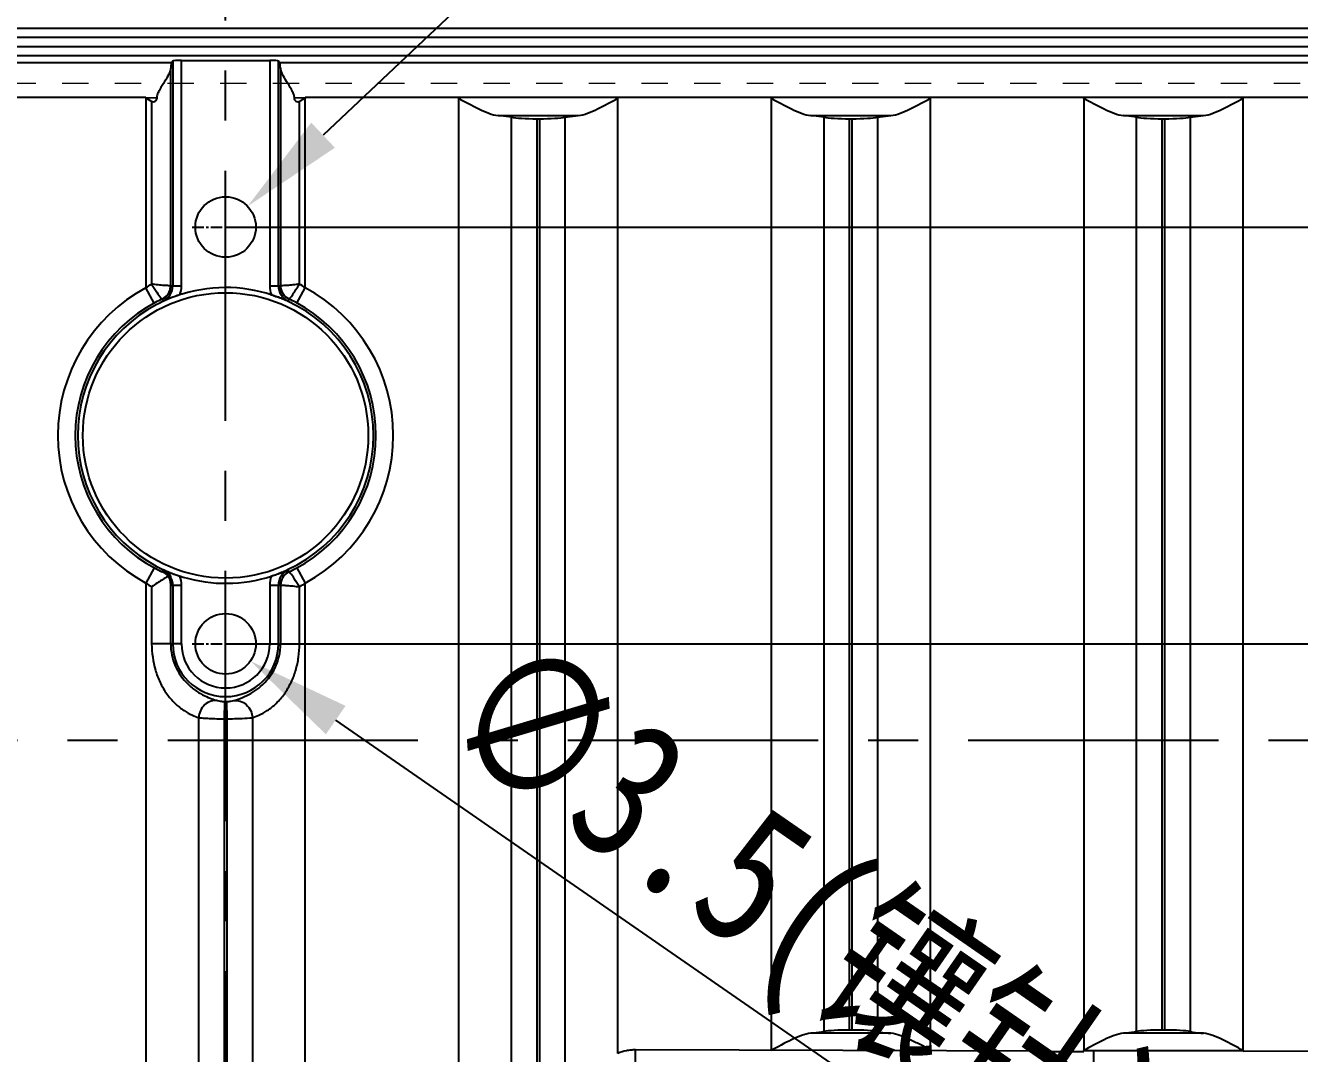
# Model space of a CAD drawing. Header units: millimetres. Extents: x -941 to 1421, y -11614 to -3210.
# Drawn here: x 152.6 to 226.3, y -6619.7 to -6560.3 of the extents above; entities that cross this region are included whole.
import ezdxf

# ---------------------------------------------------------------- set-up
doc = ezdxf.new("R2010")
doc.units = ezdxf.units.MM
doc.header["$LTSCALE"] = 16.335
doc.header["$PDMODE"] = 3
doc.header["$PDSIZE"] = 0.3125
doc.linetypes.add('CENTER', pattern=[0.6, 0.375, -0.075, 0.075, -0.075])
doc.linetypes.add('HIDDEN', pattern=[0.2, 0.1, -0.1])
doc.layers.get('0').update_dxf_attribs({"linetype": 'CONTINUOUS'})
doc.layers.get('Defpoints').update_dxf_attribs({"linetype": 'CONTINUOUS'})
doc.layers.add('cool', color=153, linetype='HIDDEN', lineweight=9)
doc.layers.add('DEFAULT_2', color=8, linetype='HIDDEN')
doc.styles.get("Standard").update_dxf_attribs({"font": 'txt', "width": 0.8})
doc.dimstyles.new('ISO-25', dxfattribs={"dimtxt": 8, "dimasz": 6, "dimexe": 0, "dimexo": 0, "dimgap": 0, "dimtad": 1, "dimdsep": 46, "dimtxsty": 'Standard', "dimcen": 0, "dimclrd": 4, "dimclre": 4, "dimclrt": 6, "dimazin": 0, "dimtfac": 1, "dimtofl": 0, "dimtmove": 0, "dimatfit": 3, "dimfxl": 0, "dimarcsym": 0})

# ---------------------------------------------------------------- blocks, each defined once
blk = doc.blocks.new('*D618')
at = {"color": 4, "lineweight": -2}
blk.add_line((207.612, -6530.981), (169.819, -6566.607), dxfattribs=at)
at = {"color": 4}
blk.add_solid([(169.134, -6565.88), (170.505, -6567.335), (165.454, -6570.723)], dxfattribs=at)
at = {"layer": 'Defpoints', "color": 0}
for p in [(165.454, -6570.723), (162.907, -6573.124)]:
    blk.add_point(p, dxfattribs=at)
at = {"color": 6, "insert": (187.271, -6542.888), "char_height": 8, "attachment_point": 5, "rotation": 43.31005}
blk.add_mtext('∅3.5(镶针)', dxfattribs=at)
blk = doc.blocks.new('*D619')
at = {"color": 4, "lineweight": -2}
blk.add_line((213.25, -6630.025), (170.552, -6600.456), dxfattribs=at)
at = {"color": 4}
blk.add_solid([(171.121, -6599.633), (169.982, -6601.278), (165.619, -6597.04)], dxfattribs=at)
at = {"layer": 'Defpoints', "color": 0}
for p in [(162.741, -6595.047), (165.619, -6597.04)]:
    blk.add_point(p, dxfattribs=at)
at = {"color": 6, "insert": (197.378, -6612.6), "char_height": 8, "attachment_point": 5, "rotation": 325.29672}
blk.add_mtext('∅3.5(镶针)', dxfattribs=at)
blk = doc.blocks.new('147')
at = {"layer": 'cool', "ltscale": 0.932966}
blk.add_line((229.566, -3857.566), (-211.774, -3857.566), dxfattribs=at)
blk = doc.blocks.new('*D638')
at = {"color": 4, "lineweight": -2}
blk.add_line((390.392, -6601.624), (410.8, -6601.624), dxfattribs=at)
at = {"layer": 'Defpoints', "color": 0}
for p in [(164.18, -6601.624), (390.392, -6601.624), (408.4, -6601.624)]:
    blk.add_point(p, dxfattribs=at)
at = {"color": 6, "insert": (409.6, -6598.624), "char_height": 6, "attachment_point": 5}
blk.add_mtext('0', dxfattribs=at)
blk = doc.blocks.new('*D639')
at = {"color": 4, "lineweight": -2}
blk.add_line((164.18, -6571.923), (422.8, -6571.923), dxfattribs=at)
at = {"layer": 'Defpoints', "color": 0}
for p in [(164.18, -6571.923), (408.4, -6571.923), (164.18, -6601.624)]:
    blk.add_point(p, dxfattribs=at)
at = {"color": 6, "insert": (415.6, -6568.923), "char_height": 6, "attachment_point": 5}
blk.add_mtext('29.7', dxfattribs=at)
blk = doc.blocks.new('*D640')
at = {"color": 4, "lineweight": -2}
blk.add_line((369.342, -6559.623), (416.4, -6559.623), dxfattribs=at)
at = {"layer": 'Defpoints', "color": 0}
for p in [(369.342, -6559.623), (408.4, -6559.623), (164.18, -6601.624)]:
    blk.add_point(p, dxfattribs=at)
at = {"color": 6, "insert": (412.4, -6556.623), "char_height": 6, "attachment_point": 5}
blk.add_mtext('42', dxfattribs=at)
blk = doc.blocks.new('*D641')
at = {"color": 4, "lineweight": -2}
blk.add_line((376.631, -6494.623), (418.8, -6494.623), dxfattribs=at)
at = {"layer": 'Defpoints', "color": 0}
for p in [(376.631, -6494.623), (408.4, -6494.623), (164.18, -6601.624)]:
    blk.add_point(p, dxfattribs=at)
at = {"color": 6, "insert": (413.6, -6491.623), "char_height": 6, "attachment_point": 5}
blk.add_mtext('107', dxfattribs=at)
blk = doc.blocks.new('*D642')
at = {"color": 4, "lineweight": -2}
blk.add_line((377.98, -6441.623), (418.8, -6441.623), dxfattribs=at)
at = {"layer": 'Defpoints', "color": 0}
for p in [(377.98, -6441.623), (408.4, -6441.623), (164.18, -6601.624)]:
    blk.add_point(p, dxfattribs=at)
at = {"color": 6, "insert": (413.6, -6438.623), "char_height": 6, "attachment_point": 5}
blk.add_mtext('160', dxfattribs=at)
blk = doc.blocks.new('*D643')
at = {"color": 4, "lineweight": -2}
blk.add_line((366.15, -6639.623), (416.4, -6639.623), dxfattribs=at)
at = {"layer": 'Defpoints', "color": 0}
for p in [(164.18, -6601.624), (366.15, -6639.623), (408.4, -6639.623)]:
    blk.add_point(p, dxfattribs=at)
at = {"color": 6, "insert": (412.4, -6636.623), "char_height": 6, "attachment_point": 5}
blk.add_mtext('38', dxfattribs=at)
blk = doc.blocks.new('*D644')
at = {"color": 4, "lineweight": -2}
blk.add_line((290.81, -6654.333), (426, -6654.333), dxfattribs=at)
at = {"layer": 'Defpoints', "color": 0}
for p in [(164.18, -6601.624), (290.81, -6654.333), (408.4, -6654.333)]:
    blk.add_point(p, dxfattribs=at)
at = {"color": 6, "insert": (417.2, -6651.333), "char_height": 6, "attachment_point": 5}
blk.add_mtext('52.71', dxfattribs=at)
blk = doc.blocks.new('*D645')
at = {"color": 4, "lineweight": -2}
blk.add_line((164.18, -6596.043), (422.8, -6596.043), dxfattribs=at)
at = {"layer": 'Defpoints', "color": 0}
for p in [(164.18, -6596.043), (408.4, -6596.043), (164.18, -6601.624)]:
    blk.add_point(p, dxfattribs=at)
at = {"color": 6, "insert": (415.6, -6593.043), "char_height": 6, "attachment_point": 5}
blk.add_mtext('5.58', dxfattribs=at)
blk = doc.blocks.new('*D646')
at = {"color": 4, "lineweight": -2}
blk.add_line((370.188, -6726.623), (419.6, -6726.623), dxfattribs=at)
at = {"layer": 'Defpoints', "color": 0}
for p in [(164.18, -6601.624), (370.188, -6726.623), (408.4, -6726.623)]:
    blk.add_point(p, dxfattribs=at)
at = {"color": 6, "insert": (414, -6723.623), "char_height": 6, "attachment_point": 5}
blk.add_mtext('125', dxfattribs=at)
blk = doc.blocks.new('*D647')
at = {"color": 4, "lineweight": -2}
blk.add_line((377.98, -6761.623), (418.8, -6761.623), dxfattribs=at)
at = {"layer": 'Defpoints', "color": 0}
for p in [(164.18, -6601.624), (377.98, -6761.623), (408.4, -6761.623)]:
    blk.add_point(p, dxfattribs=at)
at = {"color": 6, "insert": (413.6, -6758.623), "char_height": 6, "attachment_point": 5}
blk.add_mtext('160', dxfattribs=at)
blk = doc.blocks.new('*D648')
at = {"color": 4, "lineweight": -2}
blk.add_line((164.18, -6784.369), (164.18, -6801.047), dxfattribs=at)
at = {"layer": 'Defpoints', "color": 0}
for p in [(164.18, -6601.624), (164.18, -6784.369), (164.18, -6798.647)]:
    blk.add_point(p, dxfattribs=at)
at = {"color": 6, "insert": (161.18, -6799.847), "char_height": 6, "attachment_point": 5, "rotation": 90}
blk.add_mtext('0', dxfattribs=at)
blk = doc.blocks.new('*D649')
at = {"color": 4, "lineweight": -2}
blk.add_line((290.81, -6655.088), (290.81, -6821.047), dxfattribs=at)
at = {"layer": 'Defpoints', "color": 0}
for p in [(164.18, -6601.624), (290.81, -6655.088), (290.81, -6798.647)]:
    blk.add_point(p, dxfattribs=at)
at = {"color": 6, "insert": (287.81, -6809.847), "char_height": 6, "attachment_point": 5, "rotation": 90}
blk.add_mtext('126.63', dxfattribs=at)
blk = doc.blocks.new('*D650')
at = {"color": 4, "lineweight": -2}
blk.add_line((369.18, -6758.506), (369.18, -6810.647), dxfattribs=at)
at = {"layer": 'Defpoints', "color": 0}
for p in [(164.18, -6601.624), (369.18, -6758.506), (369.18, -6798.647)]:
    blk.add_point(p, dxfattribs=at)
at = {"color": 6, "insert": (366.18, -6804.647), "char_height": 6, "attachment_point": 5, "rotation": 90}
blk.add_mtext('205', dxfattribs=at)
blk = doc.blocks.new('*D651')
at = {"color": 4, "lineweight": -2}
blk.add_line((164.18, -6424.67), (164.18, -6403.807), dxfattribs=at)
at = {"layer": 'Defpoints', "color": 0}
for p in [(164.18, -6406.207), (164.18, -6424.67), (164.18, -6601.624)]:
    blk.add_point(p, dxfattribs=at)
at = {"color": 6, "insert": (161.18, -6405.007), "char_height": 6, "attachment_point": 5, "rotation": 90}
blk.add_mtext('0', dxfattribs=at)
blk = doc.blocks.new('*D652')
at = {"color": 4, "lineweight": -2}
blk.add_line((369.18, -6437.807), (369.18, -6394.207), dxfattribs=at)
at = {"layer": 'Defpoints', "color": 0}
for p in [(369.18, -6406.207), (369.18, -6437.807), (164.18, -6601.624)]:
    blk.add_point(p, dxfattribs=at)
at = {"color": 6, "insert": (366.18, -6400.207), "char_height": 6, "attachment_point": 5, "rotation": 90}
blk.add_mtext('205', dxfattribs=at)
blk = doc.blocks.new('*D653')
at = {"color": 4, "lineweight": -2}
blk.add_line((-62.032, -6601.624), (-82.44, -6601.624), dxfattribs=at)
at = {"layer": 'Defpoints', "color": 0}
for p in [(-80.04, -6601.624), (-62.032, -6601.624), (164.18, -6601.624)]:
    blk.add_point(p, dxfattribs=at)
at = {"color": 6, "insert": (-81.24, -6598.624), "char_height": 6, "attachment_point": 5}
blk.add_mtext('0', dxfattribs=at)
blk = doc.blocks.new('*D654')
at = {"color": 4, "lineweight": -2}
blk.add_line((-40.982, -6559.623), (-88.04, -6559.623), dxfattribs=at)
at = {"layer": 'Defpoints', "color": 0}
for p in [(-80.04, -6559.623), (-40.982, -6559.623), (164.18, -6601.624)]:
    blk.add_point(p, dxfattribs=at)
at = {"color": 6, "insert": (-84.04, -6556.623), "char_height": 6, "attachment_point": 5}
blk.add_mtext('42', dxfattribs=at)
blk = doc.blocks.new('*D655')
at = {"color": 4, "lineweight": -2}
blk.add_line((-48.271, -6494.623), (-90.44, -6494.623), dxfattribs=at)
at = {"layer": 'Defpoints', "color": 0}
for p in [(-80.04, -6494.623), (-48.271, -6494.623), (164.18, -6601.624)]:
    blk.add_point(p, dxfattribs=at)
at = {"color": 6, "insert": (-85.24, -6491.623), "char_height": 6, "attachment_point": 5}
blk.add_mtext('107', dxfattribs=at)
blk = doc.blocks.new('*D656')
at = {"color": 4, "lineweight": -2}
blk.add_line((-49.62, -6441.623), (-90.44, -6441.623), dxfattribs=at)
at = {"layer": 'Defpoints', "color": 0}
for p in [(-80.04, -6441.623), (-49.62, -6441.623), (164.18, -6601.624)]:
    blk.add_point(p, dxfattribs=at)
at = {"color": 6, "insert": (-85.24, -6438.623), "char_height": 6, "attachment_point": 5}
blk.add_mtext('160', dxfattribs=at)
blk = doc.blocks.new('*D657')
at = {"color": 4, "lineweight": -2}
blk.add_line((-37.789, -6639.623), (-88.04, -6639.623), dxfattribs=at)
at = {"layer": 'Defpoints', "color": 0}
for p in [(164.18, -6601.624), (-80.04, -6639.623), (-37.789, -6639.623)]:
    blk.add_point(p, dxfattribs=at)
at = {"color": 6, "insert": (-84.04, -6636.623), "char_height": 6, "attachment_point": 5}
blk.add_mtext('38', dxfattribs=at)
blk = doc.blocks.new('*D658')
at = {"color": 4, "lineweight": -2}
blk.add_line((-41.828, -6726.623), (-91.24, -6726.623), dxfattribs=at)
at = {"layer": 'Defpoints', "color": 0}
for p in [(164.18, -6601.624), (-80.04, -6726.623), (-41.828, -6726.623)]:
    blk.add_point(p, dxfattribs=at)
at = {"color": 6, "insert": (-85.64, -6723.623), "char_height": 6, "attachment_point": 5}
blk.add_mtext('125', dxfattribs=at)
blk = doc.blocks.new('*D659')
at = {"color": 4, "lineweight": -2}
blk.add_line((-49.62, -6761.623), (-90.44, -6761.623), dxfattribs=at)
at = {"layer": 'Defpoints', "color": 0}
for p in [(164.18, -6601.624), (-80.04, -6761.623), (-49.62, -6761.623)]:
    blk.add_point(p, dxfattribs=at)
at = {"color": 6, "insert": (-85.24, -6758.623), "char_height": 6, "attachment_point": 5}
blk.add_mtext('160', dxfattribs=at)
blk = doc.blocks.new('*D660')
at = {"color": 4, "lineweight": -2}
blk.add_line((-40.82, -6758.506), (-40.82, -6810.647), dxfattribs=at)
at = {"layer": 'Defpoints', "color": 0}
for p in [(164.18, -6601.624), (-40.82, -6758.506), (-40.82, -6798.647)]:
    blk.add_point(p, dxfattribs=at)
at = {"color": 6, "insert": (-43.82, -6804.647), "char_height": 6, "attachment_point": 5, "rotation": 90}
blk.add_mtext('205', dxfattribs=at)
blk = doc.blocks.new('*D661')
at = {"color": 4, "lineweight": -2}
blk.add_line((-40.82, -6437.807), (-40.82, -6394.207), dxfattribs=at)
at = {"layer": 'Defpoints', "color": 0}
for p in [(-40.82, -6406.207), (-40.82, -6437.807), (164.18, -6601.624)]:
    blk.add_point(p, dxfattribs=at)
at = {"color": 6, "insert": (-43.82, -6400.207), "char_height": 6, "attachment_point": 5, "rotation": 90}
blk.add_mtext('205', dxfattribs=at)

msp = doc.modelspace()

# ---------------------------------------------------------------- linework, layer by layer
at = {"color": 1, "linetype": 'CENTER', "ltscale": 2.363517}
for p, q in [((164.18, -6791.624), (164.18, -6411.623)), ((-70.82, -6601.624), (399.18, -6601.624))]:
    msp.add_line(p, q, dxfattribs=at)
at = {"color": 7, "linetype": 'Continuous'}
for p, q in [((238.55, -6560.435), (89.81, -6560.435)), ((89.81, -6560.936), (238.55, -6560.936)), ((238.55, -6561.499), (89.81, -6561.499)), ((89.81, -6562), (238.55, -6562)), ((161.124, -6562.317), (161.052, -6562.413)), ((161.124, -6562.317), (161.124, -6575.323)), ((161.626, -6575.323), (161.626, -6562.283)), ((161.626, -6562.283), (166.734, -6562.283)), ((166.734, -6562.283), (166.734, -6575.323)), ((167.236, -6575.323), (167.236, -6562.317)), ((167.308, -6562.413), (167.236, -6562.317)), ((161.052, -6562.413), (89.81, -6562.413)), ((161.003, -6575.323), (161.003, -6562.722)), ((238.55, -6562.413), (167.308, -6562.413)), ((167.357, -6562.722), (167.357, -6575.323)), ((114.516, -6564.418), (159.574, -6564.418)), ((159.574, -6564.418), (159.574, -6575.439)), ((159.574, -6564.435), (160.199, -6564.453)), ((168.161, -6564.453), (168.786, -6564.435)), ((168.786, -6575.439), (168.786, -6564.418)), ((168.786, -6564.418), (231.934, -6564.418)), ((177.664, -6564.418), (177.664, -6653.831)), ((186.876, -6619.749), (186.876, -6564.418)), ((195.757, -6564.418), (195.757, -6619.552)), ((204.971, -6619.609), (204.971, -6564.418)), ((213.844, -6564.418), (213.844, -6619.629)), ((223.056, -6619.628), (223.056, -6564.418)), ((159.901, -6564.649), (159.901, -6575.221)), ((168.46, -6575.221), (168.46, -6564.649)), ((179.954, -6565.471), (184.586, -6565.471)), ((180.721, -6653.831), (180.721, -6565.568)), ((182.203, -6653.831), (182.203, -6565.655)), ((182.203, -6565.655), (182.337, -6565.655)), ((182.337, -6565.655), (182.337, -6653.831)), ((183.819, -6565.568), (183.819, -6653.831)), ((198.044, -6565.471), (202.676, -6565.471)), ((198.811, -6618.478), (198.811, -6565.568)), ((200.293, -6618.392), (200.293, -6565.655)), ((200.293, -6565.655), (200.427, -6565.655)), ((200.427, -6565.655), (200.427, -6618.392)), ((201.909, -6565.568), (201.909, -6618.478)), ((216.134, -6565.471), (220.766, -6565.471)), ((216.901, -6618.478), (216.901, -6565.568)), ((218.383, -6618.392), (218.383, -6565.655)), ((218.383, -6565.655), (218.517, -6565.655)), ((218.517, -6565.655), (218.517, -6618.392)), ((219.999, -6565.568), (219.999, -6618.478)), ((160.05, -6576.322), (159.574, -6575.439)), ((161.003, -6575.323), (160.998, -6575.323)), ((161.003, -6575.323), (161.626, -6575.323)), ((166.734, -6575.323), (167.357, -6575.323)), ((167.362, -6575.323), (167.357, -6575.323)), ((168.31, -6576.322), (168.786, -6575.439)), ((160.515, -6576.088), (160.566, -6576.198)), ((167.845, -6576.088), (167.794, -6576.198)), ((160.05, -6591.644), (159.574, -6592.528)), ((160.515, -6591.879), (160.566, -6591.769)), ((167.794, -6591.769), (167.828, -6591.841)), ((168.31, -6591.644), (168.786, -6592.528)), ((159.574, -6592.528), (159.574, -6653.831)), ((160.999, -6592.09), (160.515, -6591.879)), ((161.005, -6592.099), (160.999, -6592.09)), ((161.005, -6592.595), (161.005, -6592.099)), ((167.828, -6591.841), (167.845, -6591.878)), ((168.786, -6653.831), (168.786, -6592.528)), ((159.901, -6592.746), (159.901, -6596.043)), ((161.003, -6592.643), (161.005, -6592.595)), ((161.003, -6596.043), (161.003, -6592.643)), ((161.003, -6592.643), (161.626, -6592.643)), ((161.124, -6592.643), (161.124, -6596.043)), ((161.626, -6596.043), (161.626, -6592.643)), ((166.734, -6592.643), (166.734, -6596.043)), ((166.734, -6592.643), (167.357, -6592.643)), ((167.236, -6596.043), (167.236, -6592.643)), ((167.357, -6592.643), (167.357, -6596.043)), ((167.357, -6592.643), (167.362, -6592.643)), ((168.46, -6596.043), (168.46, -6592.746)), ((161.626, -6596.043), (159.901, -6596.043)), ((166.734, -6596.043), (168.46, -6596.043)), ((164.113, -6600.38), (164.129, -6599.377)), ((164.232, -6599.377), (164.247, -6600.38)), ((162.631, -6653.094), (162.631, -6600.316)), ((164.113, -6653.017), (164.113, -6600.38)), ((164.247, -6600.38), (164.247, -6653.017)), ((165.729, -6600.316), (165.729, -6653.094)), ((202.676, -6618.576), (198.044, -6618.576)), ((200.427, -6618.392), (200.293, -6618.392)), ((220.766, -6618.576), (216.134, -6618.576)), ((218.517, -6618.392), (218.383, -6618.392)), ((187.891, -6621.542), (187.898, -6619.538)), ((211.902, -6619.618), (187.898, -6619.544)), ((211.902, -6619.624), (211.895, -6621.629)), ((223.087, -6619.594), (213.813, -6619.594)), ((214.43, -6634.803), (214.43, -6619.594)), ((238.55, -6619.594), (223.056, -6619.628))]:
    msp.add_line(p, q, dxfattribs=at)
at = {"color": 1, "linetype": 'CENTER', "ltscale": 0.108846}
for p, q in [((164.18, -6573.848), (164.18, -6569.998)), ((162.255, -6571.923), (166.105, -6571.923)), ((164.18, -6597.968), (164.18, -6594.118)), ((162.255, -6596.043), (166.105, -6596.043))]:
    msp.add_line(p, q, dxfattribs=at)
at = {"color": 2, "linetype": 'Continuous'}
for centre in [(164.18, -6571.923), (164.18, -6596.043)]:
    msp.add_circle(centre, 1.75, dxfattribs=at)
at = {"color": 7, "linetype": 'Continuous'}
msp.add_circle((164.18, -6583.983), 8.256, dxfattribs=at)
for centre, radius, start, end in [((211.721, -6469.851), 108.038, 241.12044, 241.33719), ((119.43, -6474.933), 102.239, 298.65667, 298.8857), ((164.18, -6583.983), 9.707, 118.32844, 241.67156), ((160.16, -6575.323), 0.843, 294.89185, 0), ((160.16, -6575.323), 0.964, 294.89185, 0), ((160.16, -6575.323), 1.466, 339.0902, 360), ((164.185, -6583.968), 8.541, 69.33268, 106.70394), ((168.2, -6575.323), 1.466, 180, 200.9115), ((168.2, -6575.323), 0.964, 180, 245.09894), ((168.199, -6575.324), 0.842, 179.9636, 245.17327), ((164.18, -6583.983), 9.707, 298.32844, 61.67156), ((164.18, -6583.983), 8.703, 117.92397, 242.07611), ((164.235, -6584.104), 8.689, 107.91452, 117.9259), ((164.695, -6586.144), 10.769, 110.70814, 112.54507), ((164.174, -6583.965), 8.539, 106.67878, 108.04186), ((164.18, -6583.983), 8.557, 294.8131, 65.18699), ((164.18, -6583.983), 8.703, 297.92397, 62.07611), ((164.179, -6583.983), 8.556, 117.97166, 242.02818), ((164.238, -6583.858), 8.695, 242.0729, 245.43613), ((160.16, -6592.643), 0.964, 38.57207, 65.09894), ((164.703, -6581.803), 10.79, 247.45789, 249.33632), ((168.2, -6592.643), 0.964, 114.89128, 180), ((163.663, -6581.817), 10.775, 290.71786, 292.54305), ((164.856, -6584.98), 9.212, 235.01713, 237.45986), ((165.37, -6580.061), 12.655, 249.29384, 250.90136), ((160.16, -6592.643), 0.964, 359.99985, 21.69955), ((164.244, -6583.851), 8.703, 248.61193, 252.09157), ((166.157, -6577.765), 15.082, 250.92908, 252.28721), ((164.175, -6583.999), 8.541, 251.95758, 253.32068), ((160.16, -6592.643), 1.466, 0, 20.9115), ((164.186, -6584.001), 8.539, 253.29558, 288.04186), ((168.2, -6592.643), 1.466, 159.09019, 180), ((164.18, -6583.983), 8.557, 287.78737, 290.66732), ((162.187, -6577.704), 15.145, 287.71238, 289.13402), ((163.035, -6580.18), 12.529, 289.17775, 290.75605), ((168.2, -6592.643), 0.843, 114.89128, 180), ((164.18, -6596.043), 3.056, 180, 0), ((164.18, -6596.043), 2.554, 180, 0), ((164.18, -6596.043), 3.334, 269.11565, 270.88435), ((164.18, -6596.043), 4.337, 269.11565, 270.88435), ((214.43, -5929.192), 690.437, 269.790195, 269.951353)]:
    msp.add_arc(centre, radius, start, end, dxfattribs=at)
for centre, major_axis, ratio, start_param, end_param in [((161.626, -6562.319), (0.502, 0), 0.069927, 1.570796, 3.089233), ((166.734, -6562.319), (0.502, 0), 0.069927, 0.05236, 1.570796), ((161.06, -6564.418), (0, 2.01), 0.052408, 0.069813, 0.566431), ((167.301, -6564.418), (0, 2.01), 0.052408, -0.566431, -0.069813), ((182.203, -6565.514), (1.608, 0), 0.087489, -2.743398, -1.570796), ((182.337, -6565.514), (1.608, 0), 0.087489, -1.570796, -0.398195), ((200.293, -6565.514), (1.608, 0), 0.087489, -2.743398, -1.570796), ((200.427, -6565.514), (1.608, 0), 0.087489, -1.570796, -0.398195), ((218.383, -6565.514), (1.608, 0), 0.087489, -2.743398, -1.570796), ((218.517, -6565.514), (1.608, 0), 0.087489, -1.570796, -0.398195), ((200.293, -6618.533), (1.608, 0), 0.087489, 1.570796, 2.743398), ((200.427, -6618.533), (1.608, 0), 0.087489, 0.398195, 1.570796), ((218.383, -6618.533), (1.608, 0), 0.087489, 1.570796, 2.743398), ((218.517, -6618.533), (1.608, 0), 0.087489, 0.398195, 1.570796)]:
    msp.add_ellipse(centre, major_axis=major_axis, ratio=ratio, start_param=start_param, end_param=end_param, dxfattribs=at)
for points, knots in [([(161.003, -6562.722), (160.999, -6562.779), (160.966, -6562.902), (160.851, -6563.167), (160.644, -6563.524), (160.41, -6563.894), (160.236, -6564.218), (160.184, -6564.407), (160.193, -6564.501)], [0, 0, 0, 0, 0.087108, 0.192004, 0.43888, 0.713867, 0.85637, 1, 1, 1, 1]), ([(168.168, -6564.501), (168.176, -6564.407), (168.124, -6564.218), (167.95, -6563.894), (167.716, -6563.524), (167.51, -6563.167), (167.395, -6562.902), (167.362, -6562.779), (167.357, -6562.722)], [0, 0, 0, 0, 0.143632, 0.286134, 0.561121, 0.807996, 0.912891, 1, 1, 1, 1]), ([(159.901, -6564.649), (159.962, -6564.683), (160.134, -6564.678), (160.217, -6564.523), (160.21, -6564.453)], [0, 0, 0, 0, 0.497412, 1, 1, 1, 1]), ([(168.15, -6564.453), (168.144, -6564.523), (168.226, -6564.678), (168.398, -6564.683), (168.46, -6564.649)], [0, 0, 0, 0, 0.502624, 1, 1, 1, 1]), ([(177.633, -6564.453), (178.031, -6564.672), (178.612, -6564.997), (179.387, -6565.342), (179.77, -6565.456), (179.954, -6565.471)], [0, 0, 0, 0, 0.535427, 0.782948, 1, 1, 1, 1]), ([(184.586, -6565.471), (184.77, -6565.456), (185.154, -6565.342), (185.928, -6564.997), (186.509, -6564.672), (186.907, -6564.453)], [0, 0, 0, 0, 0.217049, 0.464559, 1, 1, 1, 1]), ([(195.723, -6564.453), (196.121, -6564.672), (196.702, -6564.997), (197.477, -6565.342), (197.86, -6565.456), (198.044, -6565.471)], [0, 0, 0, 0, 0.535427, 0.782948, 1, 1, 1, 1]), ([(202.676, -6565.471), (202.86, -6565.456), (203.244, -6565.342), (204.018, -6564.997), (204.599, -6564.672), (204.997, -6564.453)], [0, 0, 0, 0, 0.217049, 0.464559, 1, 1, 1, 1]), ([(213.813, -6564.453), (214.211, -6564.672), (214.792, -6564.997), (215.567, -6565.342), (215.95, -6565.456), (216.134, -6565.471)], [0, 0, 0, 0, 0.535427, 0.782948, 1, 1, 1, 1]), ([(220.766, -6565.471), (220.95, -6565.456), (221.334, -6565.342), (222.108, -6564.997), (222.689, -6564.672), (223.087, -6564.453)], [0, 0, 0, 0, 0.217049, 0.464559, 1, 1, 1, 1]), ([(180.721, -6565.568), (180.672, -6565.558), (180.418, -6565.514), (180.161, -6565.488), (179.954, -6565.471)], [0, 0, 0, 0, 0.194087, 1, 1, 1, 1]), ([(183.819, -6565.568), (183.868, -6565.558), (184.122, -6565.514), (184.379, -6565.488), (184.586, -6565.471)], [0, 0, 0, 0, 0.194072, 1, 1, 1, 1]), ([(198.811, -6565.568), (198.762, -6565.558), (198.508, -6565.514), (198.251, -6565.488), (198.044, -6565.471)], [0, 0, 0, 0, 0.194087, 1, 1, 1, 1]), ([(201.909, -6565.568), (201.958, -6565.558), (202.212, -6565.514), (202.469, -6565.488), (202.676, -6565.471)], [0, 0, 0, 0, 0.194072, 1, 1, 1, 1]), ([(216.901, -6565.568), (216.852, -6565.558), (216.598, -6565.514), (216.341, -6565.488), (216.134, -6565.471)], [0, 0, 0, 0, 0.194087, 1, 1, 1, 1]), ([(219.999, -6565.568), (220.048, -6565.558), (220.302, -6565.514), (220.559, -6565.488), (220.766, -6565.471)], [0, 0, 0, 0, 0.194072, 1, 1, 1, 1]), ([(159.9, -6575.221), (160.004, -6575.378), (160.173, -6575.651), (160.35, -6575.92), (160.435, -6576.021)], [0, 0, 0, 0, 0.588527, 1, 1, 1, 1]), ([(160.998, -6575.323), (160.958, -6575.325), (160.835, -6575.316), (160.597, -6575.304), (160.271, -6575.272), (160.028, -6575.241), (159.901, -6575.221)], [0, 0, 0, 0, 0.107831, 0.335436, 0.648508, 1, 1, 1, 1]), ([(160.938, -6575.635), (160.948, -6575.609), (160.982, -6575.509), (160.998, -6575.402), (160.998, -6575.323)], [0, 0, 0, 0, 0.256239, 1, 1, 1, 1]), ([(168.46, -6575.221), (168.332, -6575.241), (168.09, -6575.273), (167.763, -6575.304), (167.525, -6575.316), (167.402, -6575.325), (167.362, -6575.323)], [0, 0, 0, 0, 0.351476, 0.664539, 0.89215, 1, 1, 1, 1]), ([(167.845, -6576.088), (167.858, -6576.088), (167.888, -6576.063), (167.934, -6576.013), (167.997, -6575.93), (168.107, -6575.774), (168.262, -6575.533), (168.39, -6575.328), (168.46, -6575.221)], [0, 0, 0, 0, 0.03445, 0.100063, 0.197175, 0.322336, 0.638008, 1, 1, 1, 1]), ([(160.435, -6576.021), (160.45, -6576.039), (160.472, -6576.063), (160.503, -6576.088), (160.515, -6576.088)], [0, 0, 0, 0, 0.653952, 1, 1, 1, 1]), ([(160.515, -6576.088), (160.561, -6576.066), (160.742, -6575.959), (160.881, -6575.782), (160.938, -6575.635)], [0, 0, 0, 0, 0.243899, 1, 1, 1, 1]), ([(161.566, -6575.835), (161.506, -6575.854), (161.278, -6575.929), (161.052, -6576.008), (160.887, -6576.071)], [0, 0, 0, 0, 0.264909, 1, 1, 1, 1]), ([(166.775, -6575.829), (166.818, -6575.843), (166.988, -6575.897), (167.156, -6575.955), (167.281, -6576)], [0, 0, 0, 0, 0.257816, 1, 1, 1, 1]), ([(167.281, -6576), (167.326, -6576.016), (167.499, -6576.079), (167.67, -6576.146), (167.794, -6576.198)], [0, 0, 0, 0, 0.264163, 1, 1, 1, 1]), ([(167.882, -6576.104), (167.78, -6576.058), (167.587, -6575.934), (167.462, -6575.739), (167.421, -6575.634)], [0, 0, 0, 0, 0.499747, 1, 1, 1, 1]), ([(160.346, -6592.446), (160.309, -6592.47), (160.16, -6592.569), (160.012, -6592.67), (159.901, -6592.746)], [0, 0, 0, 0, 0.245664, 1, 1, 1, 1]), ([(160.704, -6592.221), (160.676, -6592.237), (160.555, -6592.309), (160.437, -6592.386), (160.346, -6592.446)], [0, 0, 0, 0, 0.227307, 1, 1, 1, 1]), ([(160.999, -6592.09), (160.988, -6592.086), (160.952, -6592.096), (160.892, -6592.119), (160.804, -6592.164), (160.74, -6592.2), (160.704, -6592.221)], [0, 0, 0, 0, 0.105849, 0.313778, 0.618043, 1, 1, 1, 1]), ([(167.422, -6592.332), (167.412, -6592.357), (167.378, -6592.458), (167.362, -6592.565), (167.362, -6592.643)], [0, 0, 0, 0, 0.256239, 1, 1, 1, 1]), ([(167.845, -6591.879), (167.799, -6591.901), (167.619, -6592.008), (167.479, -6592.185), (167.422, -6592.332)], [0, 0, 0, 0, 0.243899, 1, 1, 1, 1]), ([(167.925, -6591.946), (167.911, -6591.928), (167.888, -6591.903), (167.858, -6591.879), (167.845, -6591.879)], [0, 0, 0, 0, 0.653905, 1, 1, 1, 1]), ([(168.46, -6592.746), (168.356, -6592.588), (168.188, -6592.316), (168.011, -6592.046), (167.925, -6591.946)], [0, 0, 0, 0, 0.588531, 1, 1, 1, 1]), ([(167.362, -6592.643), (167.402, -6592.642), (167.525, -6592.651), (167.763, -6592.663), (168.09, -6592.694), (168.332, -6592.726), (168.46, -6592.746)], [0, 0, 0, 0, 0.107845, 0.335454, 0.648519, 1, 1, 1, 1]), ([(159.901, -6596.043), (159.916, -6596.554), (160.003, -6597.329), (160.374, -6598.284), (160.753, -6598.939), (161.223, -6599.491), (161.734, -6599.902), (162.211, -6600.156), (162.503, -6600.281), (162.631, -6600.316)], [0, 0, 0, 0, 0.283435, 0.425144, 0.565595, 0.701129, 0.824473, 0.92664, 1, 1, 1, 1]), ([(161.003, -6596.043), (161.003, -6596.475), (161.184, -6597.351), (161.815, -6598.258), (162.465, -6598.774), (162.937, -6599.045), (163.349, -6599.215), (163.597, -6599.291), (163.702, -6599.323)], [0, 0, 0, 0, 0.284562, 0.570848, 0.707129, 0.829065, 0.927648, 1, 1, 1, 1]), ([(164.658, -6599.323), (164.87, -6599.262), (165.424, -6599.067), (166.326, -6598.516), (167.142, -6597.462), (167.357, -6596.518), (167.357, -6596.043)], [0, 0, 0, 0, 0.145604, 0.385783, 0.686959, 1, 1, 1, 1]), ([(165.729, -6600.316), (165.856, -6600.279), (166.15, -6600.157), (166.626, -6599.901), (167.138, -6599.491), (167.607, -6598.939), (167.987, -6598.284), (168.264, -6597.568), (168.416, -6596.812), (168.451, -6596.3), (168.46, -6596.043)], [0, 0, 0, 0, 0.073346, 0.175458, 0.298724, 0.434149, 0.574509, 0.716135, 0.857938, 1, 1, 1, 1]), ([(163.702, -6599.323), (163.582, -6599.309), (163.315, -6599.333), (162.954, -6599.544), (162.702, -6599.897), (162.636, -6600.18), (162.631, -6600.316)], [0, 0, 0, 0, 0.222677, 0.478383, 0.747566, 1, 1, 1, 1]), ([(163.702, -6599.323), (163.757, -6599.34), (163.9, -6599.363), (164.043, -6599.375), (164.129, -6599.377)], [0, 0, 0, 0, 0.403804, 1, 1, 1, 1]), ([(164.232, -6599.377), (164.317, -6599.375), (164.46, -6599.363), (164.603, -6599.34), (164.658, -6599.323)], [0, 0, 0, 0, 0.596348, 1, 1, 1, 1]), ([(164.658, -6599.323), (164.778, -6599.309), (165.045, -6599.333), (165.406, -6599.544), (165.658, -6599.897), (165.724, -6600.18), (165.73, -6600.316)], [0, 0, 0, 0, 0.222676, 0.478383, 0.747567, 1, 1, 1, 1]), ([(162.631, -6600.316), (162.712, -6600.326), (162.909, -6600.34), (163.403, -6600.368), (163.817, -6600.378), (164.113, -6600.38)], [0, 0, 0, 0, 0.164461, 0.40013, 1, 1, 1, 1]), ([(164.247, -6600.38), (164.544, -6600.378), (165.038, -6600.363), (165.533, -6600.339), (165.729, -6600.316)], [0, 0, 0, 0, 0.599785, 1, 1, 1, 1]), ([(198.044, -6618.576), (197.862, -6618.591), (197.481, -6618.702), (196.715, -6619.047), (196.135, -6619.361), (195.74, -6619.579)], [0, 0, 0, 0, 0.21709, 0.464479, 1, 1, 1, 1]), ([(198.811, -6618.478), (198.762, -6618.488), (198.508, -6618.533), (198.251, -6618.558), (198.044, -6618.576)], [0, 0, 0, 0, 0.194072, 1, 1, 1, 1]), ([(201.909, -6618.478), (201.958, -6618.488), (202.212, -6618.533), (202.469, -6618.558), (202.676, -6618.576)], [0, 0, 0, 0, 0.194087, 1, 1, 1, 1]), ([(204.949, -6619.579), (204.773, -6619.438), (204.473, -6619.275), (204.067, -6619.091), (203.682, -6618.907), (203.234, -6618.698), (202.857, -6618.591), (202.676, -6618.576)], [0, 0, 0, 0, 0.270683, 0.405137, 0.536138, 0.782954, 1, 1, 1, 1]), ([(216.134, -6618.576), (215.95, -6618.591), (215.567, -6618.704), (214.793, -6619.05), (214.211, -6619.375), (213.813, -6619.594)], [0, 0, 0, 0, 0.217049, 0.464558, 1, 1, 1, 1]), ([(216.901, -6618.478), (216.852, -6618.488), (216.598, -6618.533), (216.341, -6618.558), (216.134, -6618.576)], [0, 0, 0, 0, 0.194072, 1, 1, 1, 1]), ([(219.999, -6618.478), (220.048, -6618.488), (220.302, -6618.533), (220.559, -6618.558), (220.766, -6618.576)], [0, 0, 0, 0, 0.194087, 1, 1, 1, 1]), ([(223.087, -6619.594), (222.689, -6619.375), (222.108, -6619.05), (221.334, -6618.704), (220.95, -6618.591), (220.766, -6618.576)], [0, 0, 0, 0, 0.535427, 0.782948, 1, 1, 1, 1]), ([(187.898, -6619.544), (187.811, -6619.544), (187.635, -6619.545), (187.288, -6619.596), (187.037, -6619.679), (186.876, -6619.749)], [0, 0, 0, 0, 0.250232, 0.500134, 1, 1, 1, 1])]:
    msp.add_open_spline(points, degree=3, knots=knots, dxfattribs=at)
for points in [[(159.574, -6575.439), (159.681, -6575.364), (159.79, -6575.291), (159.9, -6575.221)], [(167.421, -6575.634), (167.383, -6575.536), (167.362, -6575.429), (167.362, -6575.323)], [(168.786, -6575.439), (168.679, -6575.364), (168.57, -6575.291), (168.46, -6575.22)], [(160.515, -6576.088), (160.376, -6576.153), (160.239, -6576.221), (160.105, -6576.294)], [(168.256, -6576.294), (168.121, -6576.221), (167.984, -6576.153), (167.845, -6576.088)], [(160.105, -6591.673), (160.239, -6591.746), (160.376, -6591.814), (160.515, -6591.879)], [(167.845, -6591.879), (167.984, -6591.814), (168.121, -6591.746), (168.256, -6591.673)], [(168.786, -6592.528), (168.679, -6592.603), (168.57, -6592.676), (168.46, -6592.746)]]:
    msp.add_open_spline(points, degree=3, dxfattribs=at)
at = {"layer": 'DEFAULT_2', "color": 8, "linetype": 'HIDDEN'}
msp.add_line((160.91, -6592.205), (161.005, -6592.099), dxfattribs=at)
for centre, radius, start, end in [((164.18, -6583.983), 8.557, 65.18699, 69.33268), ((164.255, -6583.821), 8.735, 245.43504, 248.61205), ((164.18, -6583.983), 8.557, 290.66732, 294.8131), ((160.204, -6592.658), 0.839, 32.6704, 65.01723), ((160.156, -6592.595), 0.848, 0.00814, 27.35401), ((160.16, -6592.643), 0.964, 21.69955, 38.57207)]:
    msp.add_arc(centre, radius, start, end, dxfattribs=at)

# ---------------------------------------------------------------- block references
msp.add_blockref('147', (155.284, -2706.058))

# ---------------------------------------------------------------- dimensions: what is measured, and where the dimension line sits
for feature_location, offset, dtype, origin, picture, middle in [((-40.82, -6437.807), (0, 31.6), 1, (164.18, -6601.624), '*D661', (-43.82, -6400.207)), ((369.18, -6437.807), (0, 31.6), 1, (164.18, -6601.624), '*D652', (366.18, -6400.207)), ((164.180162433, -6424.670089239), (0, 18.463190156), 1, (164.180162433, -6601.62356913), '*D651', (161.180162433, -6405.006899084)), ((-49.62, -6441.623), (-30.42, 0), 0, (164.18, -6601.624), '*D656', (-85.24, -6438.623)), ((377.98, -6441.623), (30.42, 0), 0, (164.18, -6601.624), '*D642', (413.6, -6438.623)), ((-48.271, -6494.623), (-31.769, 0), 0, (164.18, -6601.624), '*D655', (-85.24, -6491.623)), ((376.631, -6494.623), (31.769, 0), 0, (164.18, -6601.624), '*D641', (413.6, -6491.623)), ((-40.982, -6559.623), (-39.058, 0), 0, (164.18, -6601.624), '*D654', (-84.04, -6556.623)), ((369.342, -6559.623), (39.058, 0), 0, (164.18, -6601.624), '*D640', (412.4, -6556.623)), ((164.18, -6571.923), (244.22, 0), 0, (164.18, -6601.624), '*D639', (415.6, -6568.923)), ((164.18, -6596.043), (244.22, 0), 0, (164.18, -6601.624), '*D645', (415.6, -6593.043)), ((-62.032022276, -6601.62356913), (-18.007649659, 0), 0, (164.180162433, -6601.62356913), '*D653', (-81.239671935, -6598.62356913)), ((390.392347141, -6601.62356913), (18.007649659, 0), 0, (164.180162433, -6601.62356913), '*D638', (409.5999968, -6598.62356913)), ((-41.828, -6726.623), (-38.212, 0), 0, (164.18, -6601.624), '*D658', (-85.64, -6723.623)), ((-49.62, -6761.623), (-30.42, 0), 0, (164.18, -6601.624), '*D659', (-85.24, -6758.623)), ((-37.789, -6639.623), (-42.25, 0), 0, (164.18, -6601.624), '*D657', (-84.04, -6636.623)), ((-40.82, -6758.506), (0, -40.141), 1, (164.18, -6601.624), '*D660', (-43.82, -6804.647)), ((164.180162433, -6784.369303815), (0, -14.277413901), 1, (164.180162433, -6601.62356913), '*D648', (161.180162433, -6799.846717715)), ((366.15, -6639.623), (42.25, 0), 0, (164.18, -6601.624), '*D643', (412.4, -6636.623)), ((290.81, -6654.333), (117.59, 0), 0, (164.18, -6601.624), '*D644', (417.2, -6651.333)), ((370.188, -6726.623), (38.212, 0), 0, (164.18, -6601.624), '*D646', (414, -6723.623)), ((377.98, -6761.623), (30.42, 0), 0, (164.18, -6601.624), '*D647', (413.6, -6758.623)), ((290.81, -6655.088), (0, -143.558), 1, (164.18, -6601.624), '*D649', (287.81, -6809.847)), ((369.18, -6758.506), (0, -40.141), 1, (164.18, -6601.624), '*D650', (366.18, -6804.647))]:
    dim = msp.add_ordinate_dim(feature_location=feature_location, offset=offset, dtype=dtype, origin=origin, dimstyle='ISO-25', override={"dimtxt": 6, "dimfxl": 1.25})
    dim.commit()
    dim.dimension.update_dxf_attribs({"geometry": picture, "text_midpoint": middle})
for p1, p2, picture, middle in [((162.907, -6573.124), (165.454, -6570.723), '*D618', (187.271, -6542.888)), ((162.741, -6595.047), (165.619, -6597.04), '*D619', (197.378, -6612.6))]:
    dim = msp.add_diameter_dim_2p(p1=p1, p2=p2, text='<>(镶针)', dimstyle='ISO-25', override={"dimfxl": 1.25})
    dim.commit()
    dim.dimension.update_dxf_attribs({"geometry": picture, "text_midpoint": middle})

doc.saveas('drawing.dxf')
